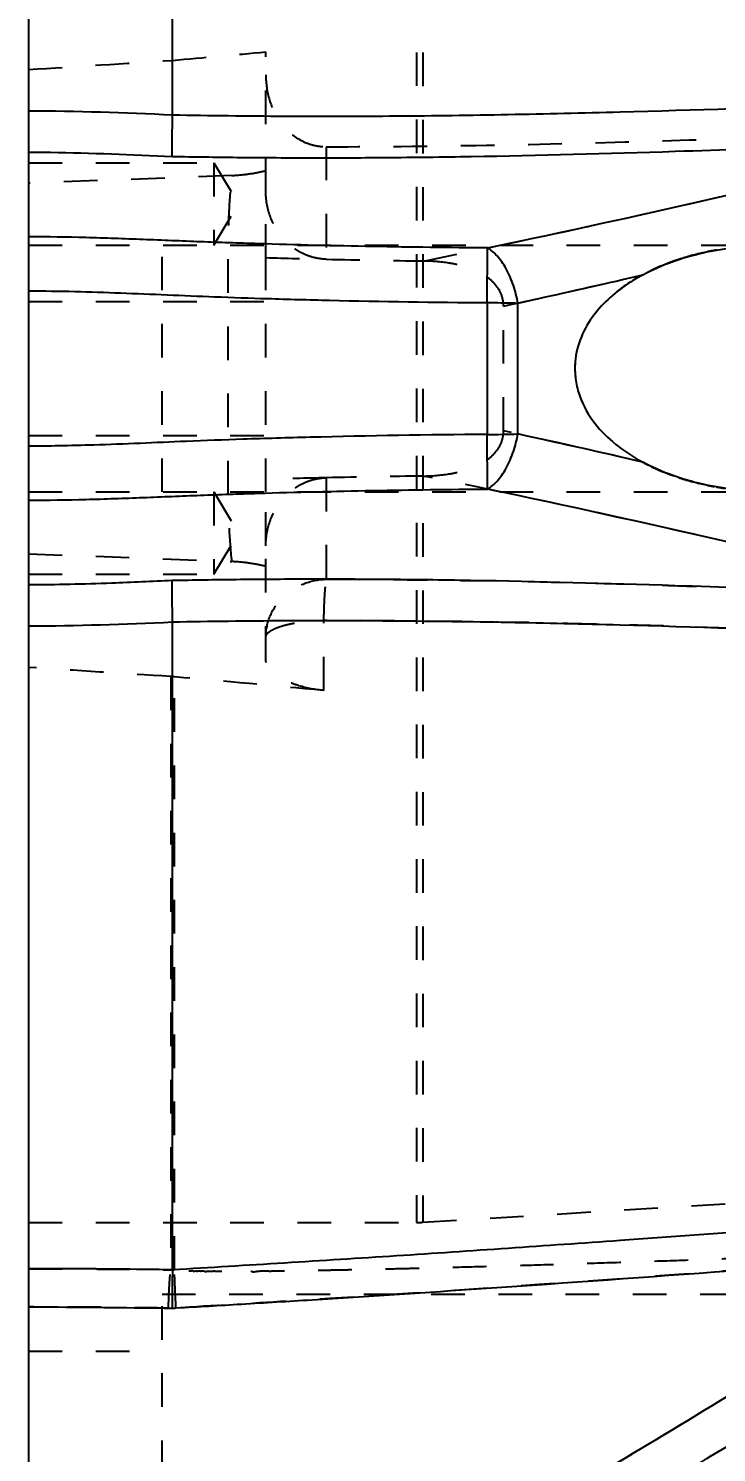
# Model space of a CAD drawing. Header units: millimetres. Extents: x 97 to 1722, y -6063 to 1553.
# Drawn here: x 1117.6 to 1151, y 33 to 102.2 of the extents above; entities that cross this region are included whole.
import ezdxf

# ---------------------------------------------------------------- set-up
doc = ezdxf.new("R2010")
doc.units = ezdxf.units.MM
doc.header["$LTSCALE"] = 16.335
doc.header["$PDMODE"] = 3
doc.header["$PDSIZE"] = 0.3125
doc.linetypes.add('HIDDEN', pattern=[0.2, 0.1, -0.1])
doc.layers.get('0').update_dxf_attribs({"linetype": 'CONTINUOUS'})
doc.layers.get('Defpoints').update_dxf_attribs({"linetype": 'CONTINUOUS'})
doc.layers.add('DEFAULT_2', color=8, linetype='HIDDEN')
doc.styles.get("Standard").update_dxf_attribs({"font": 'txt', "width": 0.8})
doc.dimstyles.get("Standard").update_dxf_attribs({"dimtxt": 0.15625, "dimasz": 0.1875, "dimexe": 0.125, "dimexo": 0.0625, "dimtad": 0, "dimtih": 1, "dimtoh": 1, "dimdsep": 46, "dimtxsty": 'Standard', "dimcen": 0.09, "dimadec": 0, "dimazin": 0, "dimtp": 0.01, "dimtm": 0.01, "dimtfac": 1, "dimtofl": 0, "dimtmove": 0, "dimatfit": 3, "dimfxl": 0, "dimtolj": 1, "dimarcsym": 0})

# ---------------------------------------------------------------- blocks, each defined once
blk = doc.blocks.new('*D0')
at = {"color": 4, "lineweight": -2}
for p, q in [((1117.611, 144.636), (1117.611, 171.999)), ((1122.611, 171.999), (1138.621, 171.999)), ((1182.611, 171.999), (1152.621, 171.999)), ((1187.611, 98.615), (1187.611, 171.999))]:
    blk.add_line(p, q, dxfattribs=at)
at = {"color": 4}
for points in [[(1122.611, 172.832), (1122.611, 171.166), (1117.611, 171.999)], [(1182.611, 172.832), (1182.611, 171.166), (1187.611, 171.999)]]:
    blk.add_solid(points, dxfattribs=at)
at = {"layer": 'Defpoints', "color": 0}
for p in [(1117.611, 171.999), (1117.611, 144.636), (1187.611, 98.615)]:
    blk.add_point(p, dxfattribs=at)
at = {"color": 6, "insert": (1145.621, 171.999), "char_height": 5, "attachment_point": 5}
blk.add_mtext('\\A1;70.00', dxfattribs=at)

msp = doc.modelspace()

# ---------------------------------------------------------------- linework, layer by layer
at = {"color": 7, "linetype": 'Continuous'}
for p, q in [((1117.611, 144.636), (1117.611, 26.636)), ((1124.611, 97.954), (1124.611, 129.437)), ((1139.879, 88.838), (1139.899, 91.496)), ((1146.463, 89.961), (1147.447, 90.19)), ((1139.88, 88.838), (1139.88, 82.434)), ((1141.38, 82.455), (1141.38, 88.818)), ((1139.899, 79.777), (1139.879, 82.434)), ((1124.611, 41.835), (1124.611, 73.318))]:
    msp.add_line(p, q, dxfattribs=at)
for centre, radius, start, end in [((1013.827, 691.314), 612.924, 281.869775, 284.058952), ((1045.636, 526.241), 447.779, 282.34627, 283.01297), ((1139.966, 130.351), 47.917, 269.89576, 271.68968), ((1045.114, -357.304), 450.172, 76.86059, 77.65229), ((1013.829, -520.036), 612.918, 75.941039, 78.130241)]:
    msp.add_arc(centre, radius, start, end, dxfattribs=at)
for points, knots in [([(1168.037, 98.901), (1164.422, 98.745), (1157.19, 98.436), (1148.147, 98.124), (1140.909, 97.958), (1135.478, 97.885), (1130.95, 97.877), (1127.328, 97.905), (1125.517, 97.934), (1124.611, 97.95)], [0, 0, 0, 0, 0.249881, 0.499824, 0.624829, 0.749858, 0.874914, 0.937453, 1, 1, 1, 1]), ([(1124.593, 95.945), (1124.589, 96.052), (1124.587, 96.269), (1124.589, 96.62), (1124.591, 97.016), (1124.602, 97.467), (1124.611, 97.785), (1124.611, 97.95)], [0, 0, 0, 0, 0.159338, 0.325053, 0.524666, 0.75212, 1, 1, 1, 1]), ([(1124.593, 95.945), (1125.644, 95.926), (1127.83, 95.892), (1131.275, 95.873), (1135.064, 95.885), (1141.023, 95.959), (1150.289, 96.204), (1158.155, 96.54), (1162.719, 96.749)], [0, 0, 0, 0, 0.082719, 0.171953, 0.270925, 0.380796, 0.640629, 1, 1, 1, 1]), ([(1117.612, 96.152), (1117.968, 96.152), (1120.296, 96.136), (1122.623, 96.031), (1124.593, 95.945)], [0, 0, 0, 0, 0.153171, 1, 1, 1, 1]), ([(1139.899, 91.496), (1138.041, 91.509), (1135.254, 91.542), (1131.539, 91.619), (1128.753, 91.695), (1125.968, 91.79), (1123.184, 91.906), (1120.398, 92.007), (1118.541, 92.037), (1117.612, 92.037)], [0, 0, 0, 0, 0.25, 0.375001, 0.500001, 0.625001, 0.750002, 0.875002, 1, 1, 1, 1]), ([(1141.379, 88.818), (1141.327, 89.109), (1141.181, 89.682), (1140.895, 90.351), (1140.606, 90.82), (1140.323, 91.18), (1140.074, 91.398), (1139.899, 91.496)], [0, 0, 0, 0, 0.282567, 0.562509, 0.691234, 0.808128, 1, 1, 1, 1]), ([(1147.447, 90.19), (1147.905, 90.435), (1148.854, 90.86), (1150.352, 91.289), (1151.886, 91.541), (1152.922, 91.615), (1153.44, 91.629)], [0, 0, 0, 0, 0.250732, 0.499764, 0.749749, 1, 1, 1, 1]), ([(1147.447, 90.19), (1147.369, 90.148), (1147.058, 89.976), (1146.757, 89.786), (1146.539, 89.632)], [0, 0, 0, 0, 0.24874, 1, 1, 1, 1]), ([(1117.611, 89.41), (1119.104, 89.409), (1121.348, 89.346), (1124.36, 89.217), (1126.738, 89.118), (1129.366, 89.029), (1133.775, 88.909), (1137.328, 88.858), (1139.88, 88.838)], [0, 0, 0, 0, 0.200948, 0.302317, 0.406, 0.521466, 0.656343, 1, 1, 1, 1]), ([(1146.539, 89.632), (1146.226, 89.411), (1145.621, 88.916), (1144.848, 88.003), (1144.289, 86.896), (1144.148, 86.059), (1144.148, 85.636)], [0, 0, 0, 0, 0.238235, 0.483348, 0.737653, 1, 1, 1, 1]), ([(1139.879, 88.838), (1140.009, 88.839), (1140.509, 88.837), (1141.009, 88.829), (1141.379, 88.818)], [0, 0, 0, 0, 0.259779, 1, 1, 1, 1]), ([(1144.148, 85.636), (1144.148, 85.373), (1144.202, 84.85), (1144.504, 83.87), (1145.172, 82.804), (1146.233, 81.811), (1147.036, 81.303), (1147.447, 81.083)], [0, 0, 0, 0, 0.133713, 0.265453, 0.519156, 0.762773, 1, 1, 1, 1]), ([(1139.88, 82.434), (1137.015, 82.413), (1133.063, 82.351), (1128.193, 82.207), (1124.693, 82.074), (1121.714, 81.937), (1119.161, 81.872), (1118.103, 81.863), (1117.611, 81.863)], [0, 0, 0, 0, 0.385877, 0.532201, 0.656055, 0.857568, 0.93379, 1, 1, 1, 1]), ([(1139.899, 79.777), (1140.074, 79.874), (1140.323, 80.092), (1140.606, 80.452), (1140.895, 80.922), (1141.181, 81.591), (1141.327, 82.164), (1141.379, 82.455)], [0, 0, 0, 0, 0.191871, 0.308766, 0.43749, 0.717433, 1, 1, 1, 1]), ([(1153.44, 79.643), (1152.922, 79.658), (1151.886, 79.731), (1150.351, 79.984), (1148.853, 80.412), (1147.905, 80.838), (1147.447, 81.083)], [0, 0, 0, 0, 0.250327, 0.500325, 0.749335, 1, 1, 1, 1]), ([(1117.611, 79.235), (1118.54, 79.236), (1120.398, 79.265), (1123.183, 79.366), (1125.968, 79.482), (1128.753, 79.577), (1131.539, 79.653), (1135.254, 79.731), (1138.041, 79.764), (1139.899, 79.777)], [0, 0, 0, 0, 0.125, 0.25, 0.375, 0.5, 0.625, 0.75, 1, 1, 1, 1]), ([(1124.593, 75.327), (1123.61, 75.284), (1121.284, 75.181), (1118.956, 75.12), (1117.611, 75.12)], [0, 0, 0, 0, 0.422477, 1, 1, 1, 1]), ([(1124.611, 73.322), (1124.611, 73.54), (1124.592, 74.031), (1124.588, 74.699), (1124.587, 75.15), (1124.593, 75.327)], [0, 0, 0, 0, 0.326391, 0.734227, 1, 1, 1, 1]), ([(1162.719, 74.523), (1158.147, 74.733), (1150.269, 75.069), (1140.989, 75.315), (1135.023, 75.388), (1131.23, 75.4), (1127.799, 75.38), (1125.628, 75.346), (1124.593, 75.327)], [0, 0, 0, 0, 0.359969, 0.62017, 0.730168, 0.829227, 0.918511, 1, 1, 1, 1]), ([(1124.611, 73.322), (1125.517, 73.338), (1127.328, 73.367), (1130.95, 73.396), (1135.478, 73.387), (1140.909, 73.315), (1148.147, 73.149), (1157.19, 72.836), (1164.422, 72.527), (1168.037, 72.371)], [0, 0, 0, 0, 0.062547, 0.125086, 0.250142, 0.375171, 0.500176, 0.750119, 1, 1, 1, 1]), ([(1168.037, 44.897), (1160.805, 44.331), (1149.955, 43.498), (1135.478, 42.497), (1128.234, 42.046), (1124.611, 41.834)], [0, 0, 0, 0, 0.49985, 0.749909, 1, 1, 1, 1]), ([(1124.593, 39.972), (1125.644, 40.033), (1127.83, 40.161), (1132.672, 40.46), (1144.334, 41.225), (1154.854, 42.018), (1162.719, 42.636)], [0, 0, 0, 0, 0.082685, 0.171902, 0.380756, 1, 1, 1, 1]), ([(1162.719, 42.636), (1159.297, 40.451), (1151.724, 35.746), (1144.075, 31.166), (1139.899, 28.692)], [0, 0, 0, 0, 0.455449, 1, 1, 1, 1]), ([(1124.611, 41.835), (1124.028, 41.842), (1121.695, 41.869), (1119.362, 41.89), (1117.611, 41.89)], [0, 0, 0, 0, 0.24991, 1, 1, 1, 1]), ([(1124.612, 41.835), (1124.611, 41.797), (1124.605, 41.706), (1124.596, 41.552), (1124.591, 41.361), (1124.588, 41.041), (1124.587, 40.574), (1124.59, 40.183), (1124.593, 39.972)], [0, 0, 0, 0, 0.062437, 0.145858, 0.248888, 0.37007, 0.660171, 1, 1, 1, 1]), ([(1117.612, 40.032), (1117.968, 40.032), (1120.295, 40.027), (1122.622, 39.996), (1124.593, 39.972)], [0, 0, 0, 0, 0.153236, 1, 1, 1, 1]), ([(1147.447, 30.729), (1147.923, 31.026), (1148.885, 31.642), (1150.363, 32.553), (1151.892, 33.453), (1152.924, 34.048), (1153.44, 34.35)], [0, 0, 0, 0, 0.240203, 0.489502, 0.743695, 1, 1, 1, 1])]:
    msp.add_open_spline(points, degree=3, knots=knots, dxfattribs=at)
for points in [[(1124.611, 97.954), (1122.279, 98.05), (1119.946, 98.147), (1117.611, 98.147)], [(1117.611, 73.126), (1119.946, 73.126), (1122.279, 73.222), (1124.611, 73.318)]]:
    msp.add_open_spline(points, degree=3, dxfattribs=at)
at = {"layer": 'DEFAULT_2', "color": 8, "linetype": 'HIDDEN'}
for p, q in [((1136.459, 127.136), (1136.459, 44.136)), ((1136.764, 127.127), (1136.764, 44.146)), ((1129.138, 94.248), (1129.138, 101.024)), ((1132.075, 96.415), (1132.075, 90.946)), ((1117.611, 95.636), (1126.611, 95.636)), ((1126.611, 95.636), (1126.611, 91.636)), ((1126.611, 95.636), (1127.813, 93.636)), ((1127.493, 95.018), (1117.611, 94.636)), ((1126.611, 91.636), (1127.813, 93.636)), ((1117.611, 91.636), (1153.931, 91.636)), ((1124.111, 79.637), (1124.111, 91.636)), ((1129.138, 79.636), (1129.138, 91.636)), ((1117.611, 88.886), (1129.138, 88.886)), ((1140.684, 82.606), (1140.684, 88.666)), ((1117.611, 82.386), (1129.138, 82.386)), ((1132.075, 80.327), (1132.075, 75.395)), ((1117.611, 79.636), (1153.931, 79.636)), ((1126.611, 79.636), (1126.611, 75.636)), ((1126.611, 79.636), (1127.813, 77.636)), ((1126.611, 75.636), (1127.813, 77.636)), ((1129.138, 71.481), (1129.138, 77.025)), ((1117.611, 76.636), (1127.493, 76.254)), ((1117.611, 75.636), (1126.611, 75.636)), ((1131.955, 69.99), (1131.955, 73.39)), ((1124.52, 70.667), (1124.52, 41.836)), ((1124.703, 41.84), (1124.703, 70.653)), ((1136.764, 44.146), (1166.501, 45.964)), ((1117.611, 44.136), (1136.459, 44.136)), ((1164.933, 40.636), (1124.111, 40.636)), ((1124.111, 28.636), (1124.111, 40.636)), ((1117.611, 37.886), (1124.111, 37.886))]:
    msp.add_line(p, q, dxfattribs=at)
for centre, radius, start, end in [((1141.719, 510.427), 419.592, 268.28175, 268.68297), ((1142.805, 557.591), 466.768, 268.68282, 269.26399), ((1152.603, 80.585), 10.901, 108.18408, 118.22796), ((1152.784, 80.063), 11.454, 107.54891, 108.22798), ((1045.492, 526.909), 448.462, 282.255, 283.14077), ((1150.935, 83.395), 7.631, 125.16472, 128.28525), ((1151.169, 83.066), 8.034, 124.43545, 125.18367), ((1148.041, 85.635), 3.893, 172.98281, 187.06316), ((1045.944, -353.631), 446.407, 76.85727, 77.74708), ((1151.804, 89.228), 9.238, 239.78171, 241.85729), ((1152.664, 90.831), 11.057, 241.84478, 251.74997), ((1141.719, -339.159), 419.597, 91.31704, 91.71824), ((1142.805, -386.318), 466.768, 90.73601, 91.31718), ((1152.739, 91.042), 11.28, 251.72686, 252.41345), ((1153.698, 95.258), 15.608, 260.13349, 261.73402), ((1124.085, 63.859), 6.821, 84.80839, 86.34695), ((1136.459, 49.136), 5, 270, 273.5), ((1124.572, 44.093), 2.257, 268.67643, 273.3281), ((1124.473, 45.167), 5.194, 269.29553, 273.34286)]:
    msp.add_arc(centre, radius, start, end, dxfattribs=at)
for major_axis, start_param, end_param in [((868.191, 42.77), -0.897594, -0.887231), ((868.191, -42.77), 0.887367, 0.897594)]:
    msp.add_ellipse((575.702, 85.636), major_axis=major_axis, ratio=0.017881, start_param=start_param, end_param=end_param, dxfattribs=at)
for points in [[(1124.611, 100.612), (1126.12, 100.749), (1127.629, 100.886), (1129.138, 101.024)], [(1129.138, 91.024), (1129.137, 92.098), (1129.139, 93.173), (1129.138, 94.248)], [(1129.138, 77.025), (1129.139, 78.099), (1129.137, 79.174), (1129.138, 80.249)], [(1131.955, 69.99), (1129.538, 70.212), (1127.12, 70.433), (1124.702, 70.653)]]:
    msp.add_open_spline(points, degree=3, dxfattribs=at)
for points, knots in [([(1129.138, 99.906), (1129.138, 99.495), (1129.254, 98.662), (1129.721, 97.706), (1130.296, 97.08), (1130.825, 96.708), (1131.429, 96.469), (1131.86, 96.415), (1132.075, 96.415)], [0, 0, 0, 0, 0.243807, 0.491849, 0.618013, 0.745033, 0.872521, 1, 1, 1, 1]), ([(1132.075, 96.415), (1134.841, 96.417), (1145.901, 96.536), (1156.953, 97.003), (1165.239, 97.384)], [0, 0, 0, 0, 0.250099, 1, 1, 1, 1]), ([(1136.809, 90.861), (1142.059, 91.921), (1151.557, 94.008), (1161.005, 96.309), (1165.239, 97.384)], [0, 0, 0, 0, 0.550809, 1, 1, 1, 1]), ([(1127.493, 76.254), (1127.434, 76.825), (1127.355, 77.895), (1127.313, 79.166), (1127.305, 80.009), (1127.305, 80.778), (1127.304, 82.404), (1127.305, 85.756), (1127.305, 89.1), (1127.305, 91.887), (1127.356, 93.376), (1127.434, 94.447), (1127.493, 95.018)], [0, 0, 0, 0, 0.09179, 0.171281, 0.203181, 0.226405, 0.294215, 0.462966, 0.762012, 0.828502, 0.908157, 1, 1, 1, 1]), ([(1127.493, 95.018), (1127.78, 95.029), (1128.333, 95.081), (1128.879, 95.19), (1129.138, 95.258)], [0, 0, 0, 0, 0.516827, 1, 1, 1, 1]), ([(1132.075, 90.946), (1131.871, 90.951), (1131.464, 91.006), (1130.887, 91.222), (1130.369, 91.554), (1129.784, 92.124), (1129.274, 93.027), (1129.138, 93.843), (1129.138, 94.248)], [0, 0, 0, 0, 0.125469, 0.250963, 0.376298, 0.501554, 0.750774, 1, 1, 1, 1]), ([(1151.024, 91.392), (1150.88, 91.367), (1150.31, 91.259), (1149.745, 91.115), (1149.33, 90.984)], [0, 0, 0, 0, 0.25053, 1, 1, 1, 1]), ([(1140.684, 88.666), (1140.683, 88.869), (1140.602, 89.281), (1140.252, 89.796), (1139.768, 90.179), (1139.217, 90.454), (1138.633, 90.644), (1137.832, 90.81), (1137.217, 90.856), (1136.809, 90.861)], [0, 0, 0, 0, 0.124437, 0.249027, 0.373954, 0.499084, 0.624307, 0.749575, 1, 1, 1, 1]), ([(1136.809, 80.411), (1137.217, 80.417), (1137.832, 80.462), (1138.633, 80.628), (1139.217, 80.819), (1139.768, 81.093), (1140.252, 81.477), (1140.602, 81.992), (1140.683, 82.403), (1140.684, 82.606)], [0, 0, 0, 0, 0.250425, 0.375693, 0.500916, 0.626046, 0.750973, 0.875563, 1, 1, 1, 1]), ([(1129.138, 77.025), (1129.138, 77.429), (1129.274, 78.245), (1129.784, 79.148), (1130.369, 79.718), (1130.887, 80.051), (1131.464, 80.266), (1131.871, 80.322), (1132.075, 80.326)], [0, 0, 0, 0, 0.249194, 0.498441, 0.623717, 0.749067, 0.874552, 1, 1, 1, 1]), ([(1162.719, 74.523), (1158.798, 75.502), (1150.185, 77.572), (1141.53, 79.458), (1136.809, 80.411)], [0, 0, 0, 0, 0.456258, 1, 1, 1, 1]), ([(1149.33, 80.289), (1149.745, 80.157), (1150.31, 80.014), (1150.88, 79.906), (1151.024, 79.881)], [0, 0, 0, 0, 0.749491, 1, 1, 1, 1]), ([(1129.138, 76.014), (1128.879, 76.082), (1128.333, 76.191), (1127.78, 76.243), (1127.493, 76.254)], [0, 0, 0, 0, 0.483174, 1, 1, 1, 1]), ([(1129.138, 72.576), (1129.138, 72.939), (1129.293, 73.679), (1129.951, 74.608), (1130.925, 75.232), (1131.691, 75.387), (1132.075, 75.395)], [0, 0, 0, 0, 0.242866, 0.489878, 0.742802, 1, 1, 1, 1]), ([(1131.955, 73.39), (1131.959, 73.606), (1131.97, 74.014), (1131.995, 74.578), (1132.028, 75.031), (1132.057, 75.29), (1132.075, 75.395)], [0, 0, 0, 0, 0.321408, 0.610841, 0.841768, 1, 1, 1, 1]), ([(1132.075, 75.395), (1133.975, 75.393), (1144.194, 75.313), (1154.408, 74.905), (1162.719, 74.523)], [0, 0, 0, 0, 0.185881, 1, 1, 1, 1]), ([(1129.138, 72.576), (1129.138, 72.602), (1129.148, 72.657), (1129.191, 72.735), (1129.26, 72.81), (1129.394, 72.914), (1129.627, 73.031), (1129.973, 73.148), (1130.395, 73.246), (1130.877, 73.322), (1131.404, 73.372), (1131.769, 73.387), (1131.955, 73.39)], [0, 0, 0, 0, 0.025435, 0.05352, 0.086129, 0.124374, 0.219416, 0.339388, 0.481885, 0.642872, 0.817532, 1, 1, 1, 1]), ([(1168.037, 72.371), (1165.032, 72.501), (1153.011, 73.015), (1140.98, 73.392), (1131.955, 73.39)], [0, 0, 0, 0, 0.249921, 1, 1, 1, 1]), ([(1131.955, 69.99), (1131.547, 70.027), (1130.968, 70.132), (1130.276, 70.374), (1129.871, 70.57), (1129.553, 70.783), (1129.321, 71.006), (1129.175, 71.238), (1129.138, 71.404), (1129.138, 71.481)], [0, 0, 0, 0, 0.362677, 0.516326, 0.648568, 0.760305, 0.853558, 0.931624, 1, 1, 1, 1]), ([(1162.704, 42.794), (1161.887, 42.762), (1160.255, 42.695), (1157.806, 42.599), (1155.764, 42.522), (1154.131, 42.46), (1152.498, 42.401), (1150.456, 42.326), (1148.006, 42.241), (1145.556, 42.16), (1143.105, 42.083), (1140.655, 42.01), (1138.613, 41.954), (1136.979, 41.912), (1135.755, 41.882), (1134.53, 41.854), (1133.51, 41.832), (1132.694, 41.817), (1132.184, 41.807), (1131.776, 41.8), (1131.47, 41.796), (1131.165, 41.792), (1130.859, 41.783), (1130.604, 41.778), (1130.401, 41.78), (1130.249, 41.786), (1130.096, 41.781), (1129.944, 41.764), (1129.791, 41.764), (1129.639, 41.77), (1129.486, 41.768), (1129.334, 41.753), (1129.183, 41.771), (1129.031, 41.775), (1128.88, 41.759), (1128.752, 41.761), (1128.653, 41.737), (1128.579, 41.724), (1128.505, 41.725), (1128.441, 41.743), (1128.389, 41.77), (1128.338, 41.812), (1128.29, 41.854), (1128.244, 41.886), (1128.209, 41.9), (1128.166, 41.902), (1128.119, 41.885), (1128.084, 41.848), (1128.055, 41.814), (1128.032, 41.778), (1128.009, 41.74), (1127.975, 41.686), (1127.937, 41.627), (1127.875, 41.62), (1127.843, 41.63), (1127.818, 41.647), (1127.789, 41.668), (1127.755, 41.696), (1127.713, 41.73), (1127.655, 41.756), (1127.584, 41.755), (1127.51, 41.758), (1127.433, 41.757), (1127.357, 41.752), (1127.256, 41.752), (1127.129, 41.755), (1126.977, 41.751), (1126.85, 41.745), (1126.751, 41.753), (1126.677, 41.76), (1126.602, 41.763), (1126.526, 41.752), (1126.451, 41.749), (1126.376, 41.759), (1126.301, 41.755), (1126.229, 41.735), (1126.161, 41.745), (1126.1, 41.778), (1126.041, 41.764), (1125.998, 41.76), (1125.973, 41.759), (1125.951, 41.764), (1125.924, 41.771), (1125.89, 41.776), (1125.86, 41.771), (1125.84, 41.761), (1125.817, 41.755), (1125.787, 41.756), (1125.753, 41.766), (1125.716, 41.766), (1125.68, 41.757), (1125.645, 41.752), (1125.613, 41.757), (1125.591, 41.774), (1125.562, 41.784), (1125.535, 41.779), (1125.512, 41.771), (1125.488, 41.767), (1125.458, 41.77), (1125.427, 41.772), (1125.402, 41.771), (1125.384, 41.773), (1125.366, 41.775), (1125.348, 41.774), (1125.329, 41.773), (1125.311, 41.775), (1125.294, 41.778), (1125.269, 41.78), (1125.24, 41.77), (1125.21, 41.782), (1125.187, 41.777), (1125.168, 41.77), (1125.149, 41.777), (1125.14, 41.791), (1125.124, 41.792), (1125.109, 41.785), (1125.095, 41.785), (1125.086, 41.788), (1125.084, 41.792), (1125.082, 41.796), (1125.076, 41.798), (1125.069, 41.799), (1125.059, 41.799), (1125.054, 41.791), (1125.051, 41.784), (1125.048, 41.778), (1125.044, 41.774), (1125.043, 41.77), (1125.039, 41.765), (1125.031, 41.766), (1125.022, 41.77), (1125.019, 41.781), (1125.012, 41.789), (1125.006, 41.801), (1124.991, 41.798), (1124.977, 41.79), (1124.959, 41.795), (1124.941, 41.794), (1124.918, 41.795), (1124.895, 41.801), (1124.872, 41.799), (1124.853, 41.803), (1124.839, 41.797), (1124.826, 41.803), (1124.829, 41.815), (1124.811, 41.812), (1124.802, 41.809), (1124.79, 41.807), (1124.785, 41.81), (1124.781, 41.813), (1124.771, 41.816), (1124.758, 41.814), (1124.745, 41.819), (1124.728, 41.827), (1124.705, 41.828), (1124.703, 41.84)], [0, 0, 0, 0, 0.063967, 0.12794, 0.191919, 0.22391, 0.255902, 0.31989, 0.383881, 0.447874, 0.511865, 0.575852, 0.639828, 0.67181, 0.703787, 0.735755, 0.767714, 0.783689, 0.799661, 0.807644, 0.815624, 0.823606, 0.831593, 0.839571, 0.843544, 0.847511, 0.851502, 0.8555, 0.859485, 0.863447, 0.867431, 0.871428, 0.875341, 0.8793, 0.883298, 0.887287, 0.889244, 0.891223, 0.89319, 0.894942, 0.896431, 0.897717, 0.900125, 0.901371, 0.9021, 0.903043, 0.904676, 0.905866, 0.907004, 0.908122, 0.909261, 0.91045, 0.913182, 0.914158, 0.915038, 0.915792, 0.916505, 0.917862, 0.919211, 0.920762, 0.922683, 0.924658, 0.926645, 0.928643, 0.93063, 0.934588, 0.938573, 0.942548, 0.944481, 0.946393, 0.948358, 0.950355, 0.952341, 0.954263, 0.956251, 0.958207, 0.959999, 0.961515, 0.963468, 0.964464, 0.964951, 0.965384, 0.966218, 0.96715, 0.968091, 0.968495, 0.968949, 0.969911, 0.970776, 0.971746, 0.972711, 0.973698, 0.974539, 0.975132, 0.975859, 0.976824, 0.977254, 0.977734, 0.978704, 0.979656, 0.980153, 0.980621, 0.981085, 0.98158, 0.982079, 0.98254, 0.982984, 0.983467, 0.984437, 0.985333, 0.985792, 0.986275, 0.986906, 0.987124, 0.987546, 0.987979, 0.988438, 0.988592, 0.988696, 0.988795, 0.988935, 0.989168, 0.989374, 0.98962, 0.989807, 0.990014, 0.990122, 0.990242, 0.990365, 0.990554, 0.990852, 0.991038, 0.991421, 0.991633, 0.992012, 0.992439, 0.992889, 0.993379, 0.993854, 0.994719, 0.995202, 0.995662, 0.996137, 0.996376, 0.996551, 0.996816, 0.997356, 0.997552, 0.99768, 0.997812, 0.997981, 0.998455, 0.998776, 0.999068, 1, 1, 1, 1]), ([(1162.719, 42.636), (1151.882, 41.784), (1139.237, 40.845), (1126.581, 40.088), (1124.776, 39.982)], [0, 0, 0, 0, 0.857376, 1, 1, 1, 1]), ([(1139.899, 28.692), (1144.076, 31.167), (1151.724, 35.747), (1159.298, 40.451), (1162.719, 42.636)], [0, 0, 0, 0, 0.544628, 1, 1, 1, 1]), ([(1117.611, 41.89), (1118.187, 41.89), (1120.49, 41.883), (1122.793, 41.856), (1124.52, 41.836)], [0, 0, 0, 0, 0.250099, 1, 1, 1, 1]), ([(1124.409, 39.974), (1124.415, 40.182), (1124.428, 40.574), (1124.453, 41.105), (1124.482, 41.518), (1124.505, 41.748), (1124.52, 41.836)], [0, 0, 0, 0, 0.334975, 0.62937, 0.855482, 1, 1, 1, 1]), ([(1124.776, 39.982), (1124.756, 40.372), (1124.729, 40.902), (1124.708, 41.521), (1124.703, 41.75), (1124.703, 41.84)], [0, 0, 0, 0, 0.630102, 0.856089, 1, 1, 1, 1]), ([(1124.409, 39.974), (1123.457, 39.986), (1121.191, 40.014), (1118.926, 40.032), (1117.611, 40.032)], [0, 0, 0, 0, 0.420097, 1, 1, 1, 1])]:
    msp.add_open_spline(points, degree=3, knots=knots, dxfattribs=at)

# ---------------------------------------------------------------- dimensions: what is measured, and where the dimension line sits
dim = msp.add_linear_dim(base=(1117.611, 171.999), p1=(1187.611, 98.615), p2=(1117.611, 144.636), dimstyle='Standard', override={"dimtxt": 5, "dimasz": 5, "dimexe": 0, "dimexo": 0, "dimgap": 0, "dimtih": 0, "dimtoh": 0, "dimzin": 0, "dimcen": 0, "dimclrd": 4, "dimclre": 4, "dimclrt": 6, "dimadec": 2, "dimtp": 0, "dimtm": 0, "dimtzin": 0})
dim.commit()
dim.dimension.update_dxf_attribs({"geometry": '*D0', "text_midpoint": (1145.621, 171.999), "dimtype": 160})

doc.saveas('drawing.dxf')
